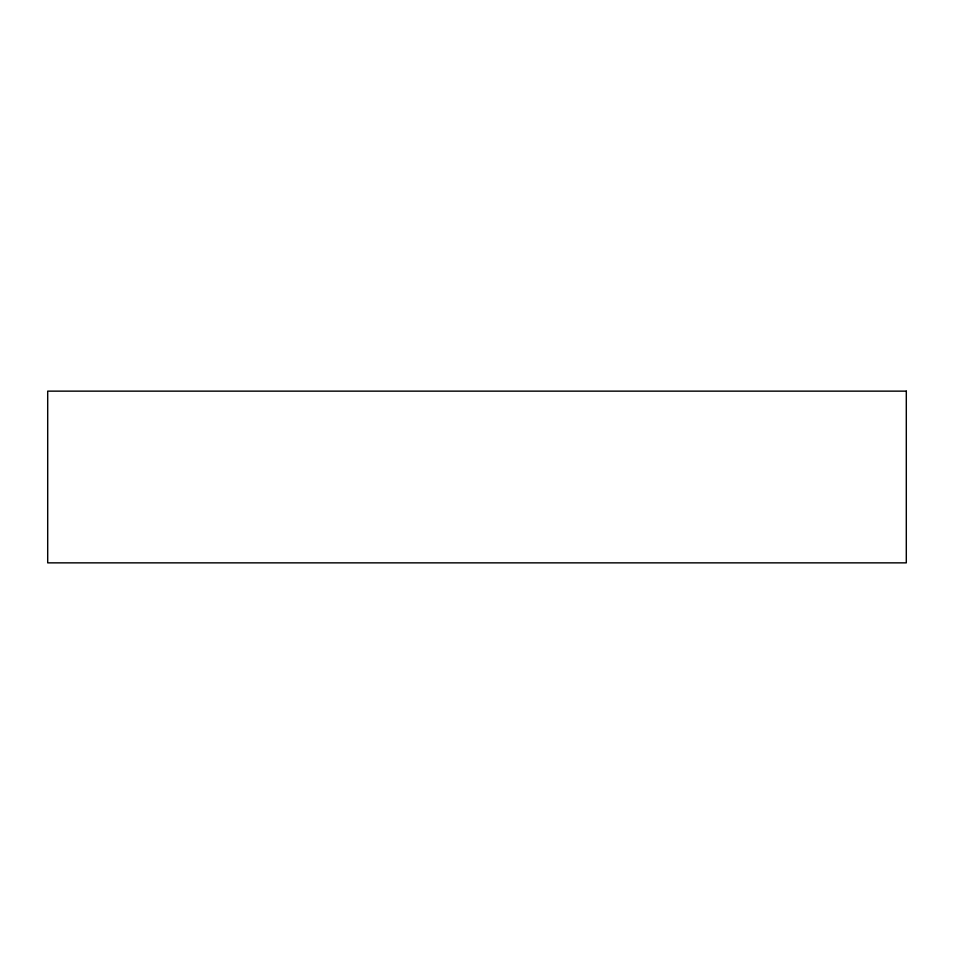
<?xml version="1.0" encoding="UTF-8"?>
<svg xmlns="http://www.w3.org/2000/svg" width="954" height="954" viewBox="0 0 954 954"><rect width="100%" height="100%" fill="white"/><g stroke="black" fill="none" stroke-linecap="round" stroke-linejoin="round"><path stroke-width="1.43" d="M906.3 391.14L47.7 391.14L47.7 562.86L906.3 562.86L906.3 391.14"/></g></svg>
